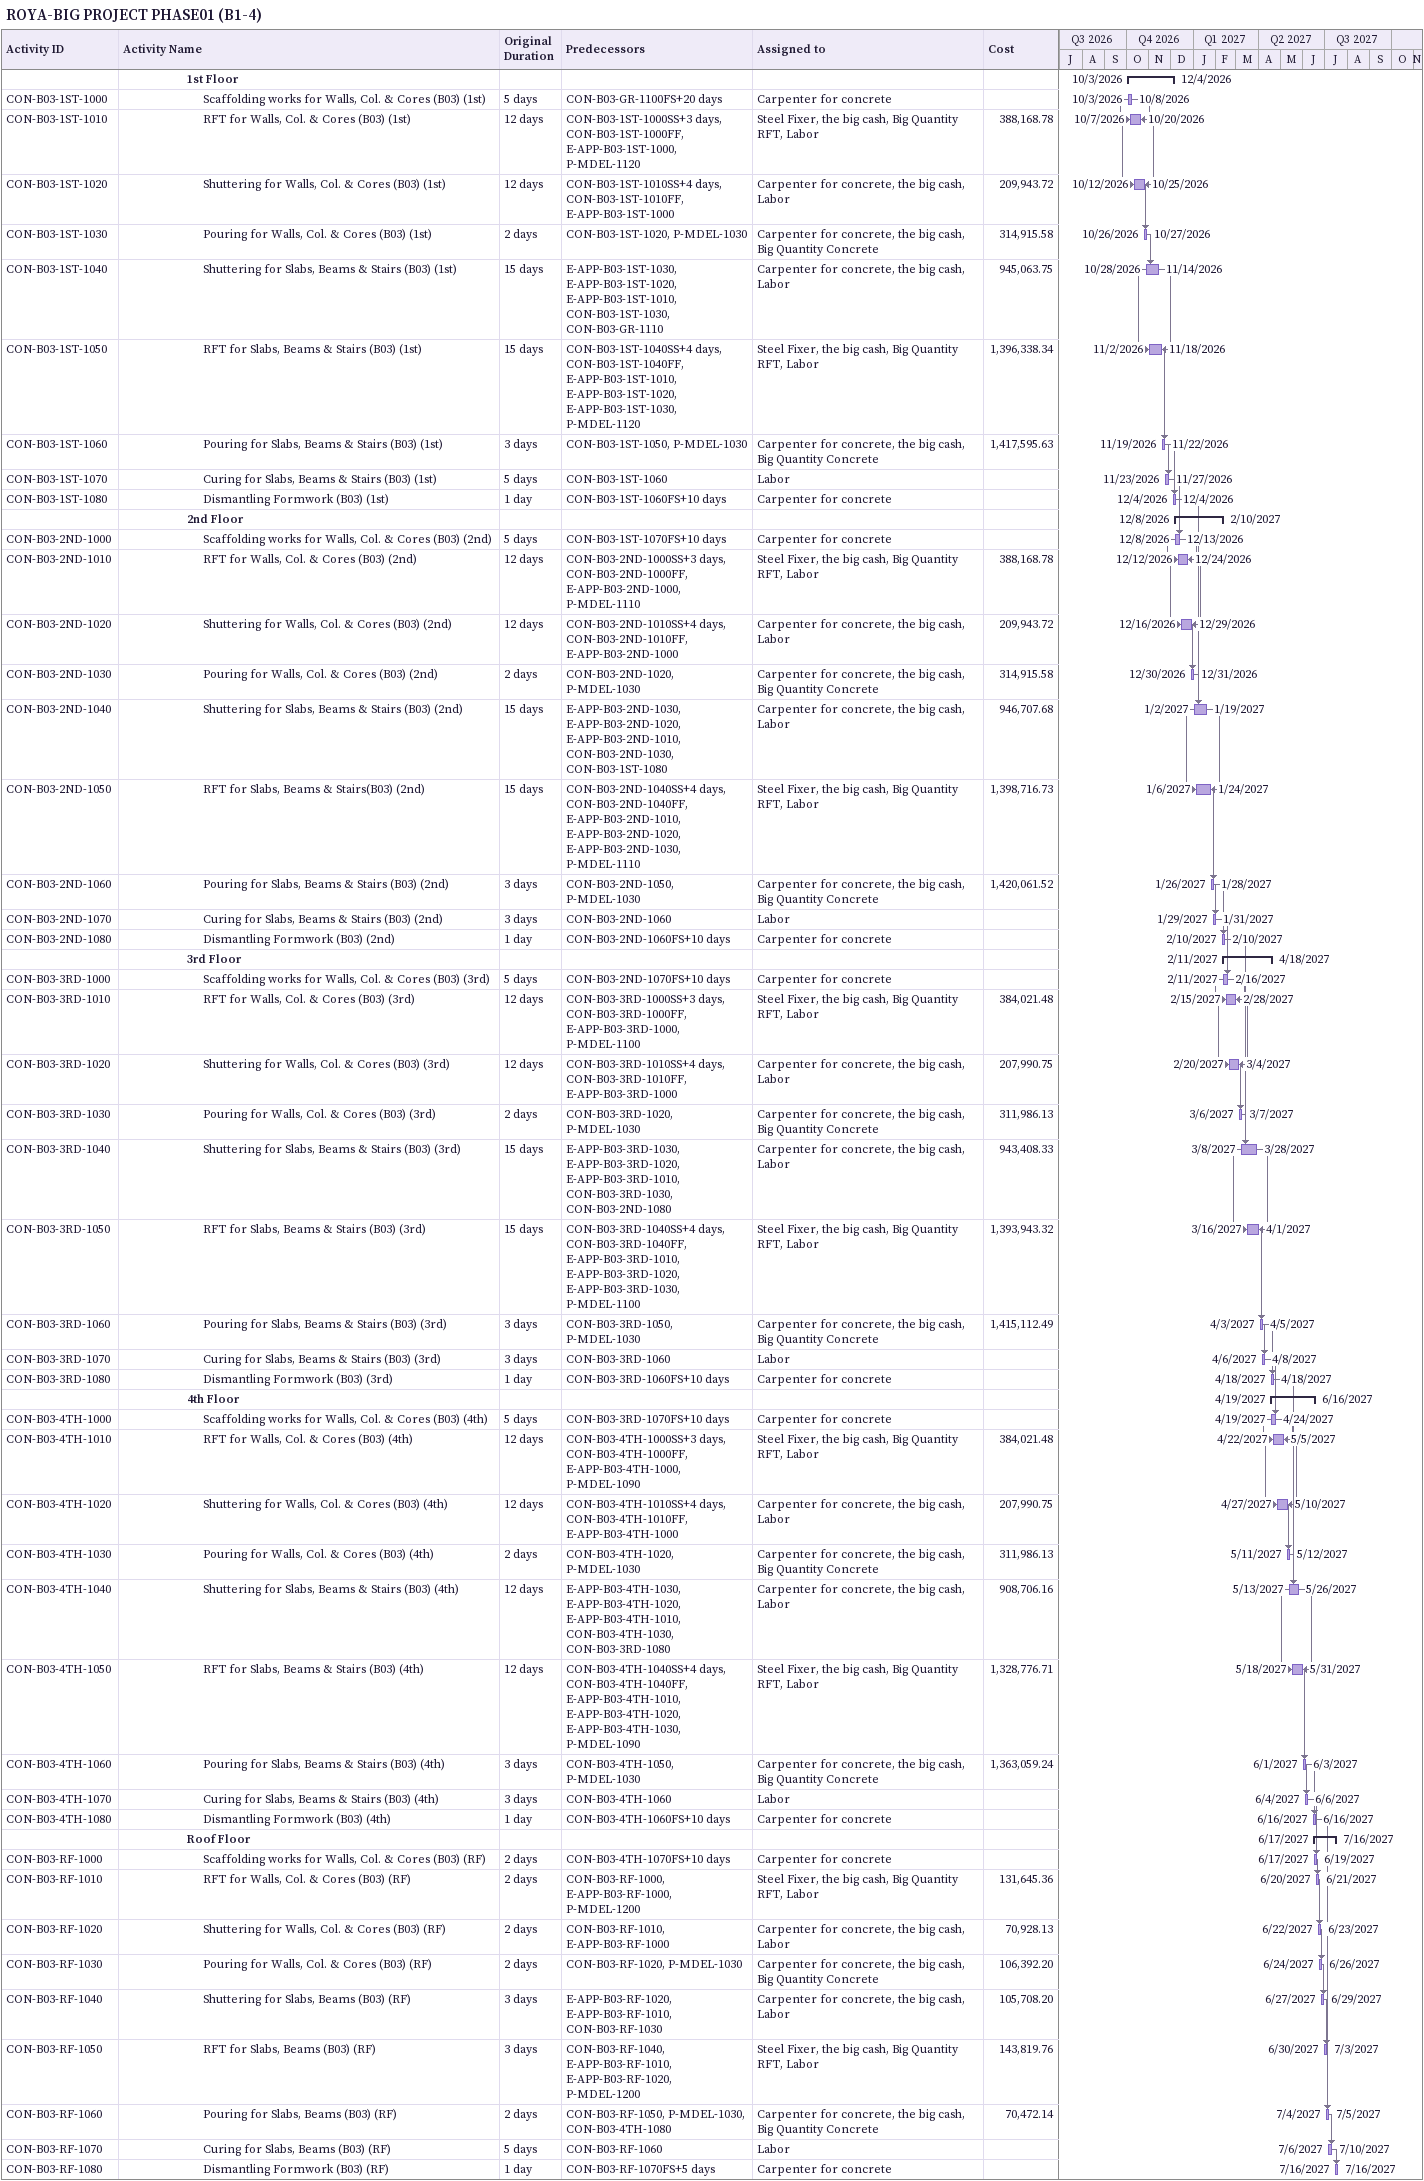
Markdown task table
ROYA-BIG PROJECT PHASE01 (B1-4)

| ID | Level | Task | Original duration | Start | Finish | Predecessors | Resources | Cost |
|---|---|---|---|---|---|---|---|---|
|  | 5 | **1st Floor** |  | 2026-10-03 | 2026-12-04 |  |  |  |
| CON-B03-1ST-1000 | 6 | Scaffolding works for Walls, Col. & Cores (B03) (1st) | 5d | 2026-10-03 | 2026-10-08 | CON-B03-GR-1100FS+20d | Carpenter for concrete |  |
| CON-B03-1ST-1010 | 6 | RFT for Walls, Col. & Cores (B03) (1st) | 12d | 2026-10-07 | 2026-10-20 | CON-B03-1ST-1000SS+3d, CON-B03-1ST-1000FF, E-APP-B03-1ST-1000, P-MDEL-1120 | Steel Fixer, the big cash, Big Quantity RFT, Labor | 388168.78 |
| CON-B03-1ST-1020 | 6 | Shuttering for Walls, Col. & Cores (B03) (1st) | 12d | 2026-10-12 | 2026-10-25 | CON-B03-1ST-1010SS+4d, CON-B03-1ST-1010FF, E-APP-B03-1ST-1000 | Carpenter for concrete, the big cash, Labor | 209943.72 |
| CON-B03-1ST-1030 | 6 | Pouring for Walls, Col. & Cores (B03) (1st) | 2d | 2026-10-26 | 2026-10-27 | CON-B03-1ST-1020, P-MDEL-1030 | Carpenter for concrete, the big cash, Big Quantity Concrete | 314915.58 |
| CON-B03-1ST-1040 | 6 | Shuttering for Slabs, Beams & Stairs (B03) (1st) | 15d | 2026-10-28 | 2026-11-14 | E-APP-B03-1ST-1030, E-APP-B03-1ST-1020, E-APP-B03-1ST-1010, CON-B03-1ST-1030, CON-B03-GR-1110 | Carpenter for concrete, the big cash, Labor | 945063.75 |
| CON-B03-1ST-1050 | 6 | RFT for Slabs, Beams & Stairs (B03) (1st) | 15d | 2026-11-02 | 2026-11-18 | CON-B03-1ST-1040SS+4d, CON-B03-1ST-1040FF, E-APP-B03-1ST-1010, E-APP-B03-1ST-1020, E-APP-B03-1ST-1030, P-MDEL-1120 | Steel Fixer, the big cash, Big Quantity RFT, Labor | 1396338.34 |
| CON-B03-1ST-1060 | 6 | Pouring for Slabs, Beams & Stairs (B03) (1st) | 3d | 2026-11-19 | 2026-11-22 | CON-B03-1ST-1050, P-MDEL-1030 | Carpenter for concrete, the big cash, Big Quantity Concrete | 1417595.63 |
| CON-B03-1ST-1070 | 6 | Curing for Slabs, Beams & Stairs (B03) (1st) | 5d | 2026-11-23 | 2026-11-27 | CON-B03-1ST-1060 | Labor |  |
| CON-B03-1ST-1080 | 6 | Dismantling Formwork (B03) (1st) | 1d | 2026-12-04 | 2026-12-04 | CON-B03-1ST-1060FS+10d | Carpenter for concrete |  |
|  | 5 | **2nd Floor** |  | 2026-12-08 | 2027-02-10 |  |  |  |
| CON-B03-2ND-1000 | 6 | Scaffolding works for Walls, Col. & Cores (B03) (2nd) | 5d | 2026-12-08 | 2026-12-13 | CON-B03-1ST-1070FS+10d | Carpenter for concrete |  |
| CON-B03-2ND-1010 | 6 | RFT for Walls, Col. & Cores (B03) (2nd) | 12d | 2026-12-12 | 2026-12-24 | CON-B03-2ND-1000SS+3d, CON-B03-2ND-1000FF, E-APP-B03-2ND-1000, P-MDEL-1110 | Steel Fixer, the big cash, Big Quantity RFT, Labor | 388168.78 |
| CON-B03-2ND-1020 | 6 | Shuttering for Walls, Col. & Cores (B03) (2nd) | 12d | 2026-12-16 | 2026-12-29 | CON-B03-2ND-1010SS+4d, CON-B03-2ND-1010FF, E-APP-B03-2ND-1000 | Carpenter for concrete, the big cash, Labor | 209943.72 |
| CON-B03-2ND-1030 | 6 | Pouring for Walls, Col. & Cores (B03) (2nd) | 2d | 2026-12-30 | 2026-12-31 | CON-B03-2ND-1020, P-MDEL-1030 | Carpenter for concrete, the big cash, Big Quantity Concrete | 314915.58 |
| CON-B03-2ND-1040 | 6 | Shuttering for Slabs, Beams & Stairs (B03) (2nd) | 15d | 2027-01-02 | 2027-01-19 | E-APP-B03-2ND-1030, E-APP-B03-2ND-1020, E-APP-B03-2ND-1010, CON-B03-2ND-1030, CON-B03-1ST-1080 | Carpenter for concrete, the big cash, Labor | 946707.68 |
| CON-B03-2ND-1050 | 6 | RFT for Slabs, Beams & Stairs(B03) (2nd) | 15d | 2027-01-06 | 2027-01-24 | CON-B03-2ND-1040SS+4d, CON-B03-2ND-1040FF, E-APP-B03-2ND-1010, E-APP-B03-2ND-1020, E-APP-B03-2ND-1030, P-MDEL-1110 | Steel Fixer, the big cash, Big Quantity RFT, Labor | 1398716.73 |
| CON-B03-2ND-1060 | 6 | Pouring for Slabs, Beams & Stairs (B03) (2nd) | 3d | 2027-01-26 | 2027-01-28 | CON-B03-2ND-1050, P-MDEL-1030 | Carpenter for concrete, the big cash, Big Quantity Concrete | 1420061.52 |
| CON-B03-2ND-1070 | 6 | Curing for Slabs, Beams & Stairs (B03) (2nd) | 3d | 2027-01-29 | 2027-01-31 | CON-B03-2ND-1060 | Labor |  |
| CON-B03-2ND-1080 | 6 | Dismantling Formwork (B03) (2nd) | 1d | 2027-02-10 | 2027-02-10 | CON-B03-2ND-1060FS+10d | Carpenter for concrete |  |
|  | 5 | **3rd Floor** |  | 2027-02-11 | 2027-04-18 |  |  |  |
| CON-B03-3RD-1000 | 6 | Scaffolding works for Walls, Col. & Cores (B03) (3rd) | 5d | 2027-02-11 | 2027-02-16 | CON-B03-2ND-1070FS+10d | Carpenter for concrete |  |
| CON-B03-3RD-1010 | 6 | RFT for Walls, Col. & Cores (B03) (3rd) | 12d | 2027-02-15 | 2027-02-28 | CON-B03-3RD-1000SS+3d, CON-B03-3RD-1000FF, E-APP-B03-3RD-1000, P-MDEL-1100 | Steel Fixer, the big cash, Big Quantity RFT, Labor | 384021.48 |
| CON-B03-3RD-1020 | 6 | Shuttering for Walls, Col. & Cores (B03) (3rd) | 12d | 2027-02-20 | 2027-03-04 | CON-B03-3RD-1010SS+4d, CON-B03-3RD-1010FF, E-APP-B03-3RD-1000 | Carpenter for concrete, the big cash, Labor | 207990.75 |
| CON-B03-3RD-1030 | 6 | Pouring for Walls, Col. & Cores (B03) (3rd) | 2d | 2027-03-06 | 2027-03-07 | CON-B03-3RD-1020, P-MDEL-1030 | Carpenter for concrete, the big cash, Big Quantity Concrete | 311986.13 |
| CON-B03-3RD-1040 | 6 | Shuttering for Slabs, Beams & Stairs (B03) (3rd) | 15d | 2027-03-08 | 2027-03-28 | E-APP-B03-3RD-1030, E-APP-B03-3RD-1020, E-APP-B03-3RD-1010, CON-B03-3RD-1030, CON-B03-2ND-1080 | Carpenter for concrete, the big cash, Labor | 943408.33 |
| CON-B03-3RD-1050 | 6 | RFT for Slabs, Beams & Stairs (B03) (3rd) | 15d | 2027-03-16 | 2027-04-01 | CON-B03-3RD-1040SS+4d, CON-B03-3RD-1040FF, E-APP-B03-3RD-1010, E-APP-B03-3RD-1020, E-APP-B03-3RD-1030, P-MDEL-1100 | Steel Fixer, the big cash, Big Quantity RFT, Labor | 1393943.32 |
| CON-B03-3RD-1060 | 6 | Pouring for Slabs, Beams & Stairs (B03) (3rd) | 3d | 2027-04-03 | 2027-04-05 | CON-B03-3RD-1050, P-MDEL-1030 | Carpenter for concrete, the big cash, Big Quantity Concrete | 1415112.49 |
| CON-B03-3RD-1070 | 6 | Curing for Slabs, Beams & Stairs (B03) (3rd) | 3d | 2027-04-06 | 2027-04-08 | CON-B03-3RD-1060 | Labor |  |
| CON-B03-3RD-1080 | 6 | Dismantling Formwork (B03) (3rd) | 1d | 2027-04-18 | 2027-04-18 | CON-B03-3RD-1060FS+10d | Carpenter for concrete |  |
|  | 5 | **4th Floor** |  | 2027-04-19 | 2027-06-16 |  |  |  |
| CON-B03-4TH-1000 | 6 | Scaffolding works for Walls, Col. & Cores (B03) (4th) | 5d | 2027-04-19 | 2027-04-24 | CON-B03-3RD-1070FS+10d | Carpenter for concrete |  |
| CON-B03-4TH-1010 | 6 | RFT for Walls, Col. & Cores (B03) (4th) | 12d | 2027-04-22 | 2027-05-05 | CON-B03-4TH-1000SS+3d, CON-B03-4TH-1000FF, E-APP-B03-4TH-1000, P-MDEL-1090 | Steel Fixer, the big cash, Big Quantity RFT, Labor | 384021.48 |
| CON-B03-4TH-1020 | 6 | Shuttering for Walls, Col. & Cores (B03) (4th) | 12d | 2027-04-27 | 2027-05-10 | CON-B03-4TH-1010SS+4d, CON-B03-4TH-1010FF, E-APP-B03-4TH-1000 | Carpenter for concrete, the big cash, Labor | 207990.75 |
| CON-B03-4TH-1030 | 6 | Pouring for Walls, Col. & Cores (B03) (4th) | 2d | 2027-05-11 | 2027-05-12 | CON-B03-4TH-1020, P-MDEL-1030 | Carpenter for concrete, the big cash, Big Quantity Concrete | 311986.13 |
| CON-B03-4TH-1040 | 6 | Shuttering for Slabs, Beams & Stairs (B03) (4th) | 12d | 2027-05-13 | 2027-05-26 | E-APP-B03-4TH-1030, E-APP-B03-4TH-1020, E-APP-B03-4TH-1010, CON-B03-4TH-1030, CON-B03-3RD-1080 | Carpenter for concrete, the big cash, Labor | 908706.16 |
| CON-B03-4TH-1050 | 6 | RFT for Slabs, Beams & Stairs (B03) (4th) | 12d | 2027-05-18 | 2027-05-31 | CON-B03-4TH-1040SS+4d, CON-B03-4TH-1040FF, E-APP-B03-4TH-1010, E-APP-B03-4TH-1020, E-APP-B03-4TH-1030, P-MDEL-1090 | Steel Fixer, the big cash, Big Quantity RFT, Labor | 1328776.71 |
| CON-B03-4TH-1060 | 6 | Pouring for Slabs, Beams & Stairs (B03) (4th) | 3d | 2027-06-01 | 2027-06-03 | CON-B03-4TH-1050, P-MDEL-1030 | Carpenter for concrete, the big cash, Big Quantity Concrete | 1363059.24 |
| CON-B03-4TH-1070 | 6 | Curing for Slabs, Beams & Stairs (B03) (4th) | 3d | 2027-06-04 | 2027-06-06 | CON-B03-4TH-1060 | Labor |  |
| CON-B03-4TH-1080 | 6 | Dismantling Formwork (B03) (4th) | 1d | 2027-06-16 | 2027-06-16 | CON-B03-4TH-1060FS+10d | Carpenter for concrete |  |
|  | 5 | **Roof Floor** |  | 2027-06-17 | 2027-07-16 |  |  |  |
| CON-B03-RF-1000 | 6 | Scaffolding works for Walls, Col. & Cores (B03) (RF) | 2d | 2027-06-17 | 2027-06-19 | CON-B03-4TH-1070FS+10d | Carpenter for concrete |  |
| CON-B03-RF-1010 | 6 | RFT for Walls, Col. & Cores (B03) (RF) | 2d | 2027-06-20 | 2027-06-21 | CON-B03-RF-1000, E-APP-B03-RF-1000, P-MDEL-1200 | Steel Fixer, the big cash, Big Quantity RFT, Labor | 131645.36 |
| CON-B03-RF-1020 | 6 | Shuttering for Walls, Col. & Cores (B03) (RF) | 2d | 2027-06-22 | 2027-06-23 | CON-B03-RF-1010, E-APP-B03-RF-1000 | Carpenter for concrete, the big cash, Labor | 70928.13 |
| CON-B03-RF-1030 | 6 | Pouring for Walls, Col. & Cores (B03) (RF) | 2d | 2027-06-24 | 2027-06-26 | CON-B03-RF-1020, P-MDEL-1030 | Carpenter for concrete, the big cash, Big Quantity Concrete | 106392.20 |
| CON-B03-RF-1040 | 6 | Shuttering for Slabs, Beams (B03) (RF) | 3d | 2027-06-27 | 2027-06-29 | E-APP-B03-RF-1020, E-APP-B03-RF-1010, CON-B03-RF-1030 | Carpenter for concrete, the big cash, Labor | 105708.20 |
| CON-B03-RF-1050 | 6 | RFT for Slabs, Beams (B03) (RF) | 3d | 2027-06-30 | 2027-07-03 | CON-B03-RF-1040, E-APP-B03-RF-1010, E-APP-B03-RF-1020, P-MDEL-1200 | Steel Fixer, the big cash, Big Quantity RFT, Labor | 143819.76 |
| CON-B03-RF-1060 | 6 | Pouring for Slabs, Beams (B03) (RF) | 2d | 2027-07-04 | 2027-07-05 | CON-B03-RF-1050, P-MDEL-1030, CON-B03-4TH-1080 | Carpenter for concrete, the big cash, Big Quantity Concrete | 70472.14 |
| CON-B03-RF-1070 | 6 | Curing for Slabs, Beams (B03) (RF) | 5d | 2027-07-06 | 2027-07-10 | CON-B03-RF-1060 | Labor |  |
| CON-B03-RF-1080 | 6 | Dismantling Formwork (B03) (RF) | 1d | 2027-07-16 | 2027-07-16 | CON-B03-RF-1070FS+5d | Carpenter for concrete |  |
